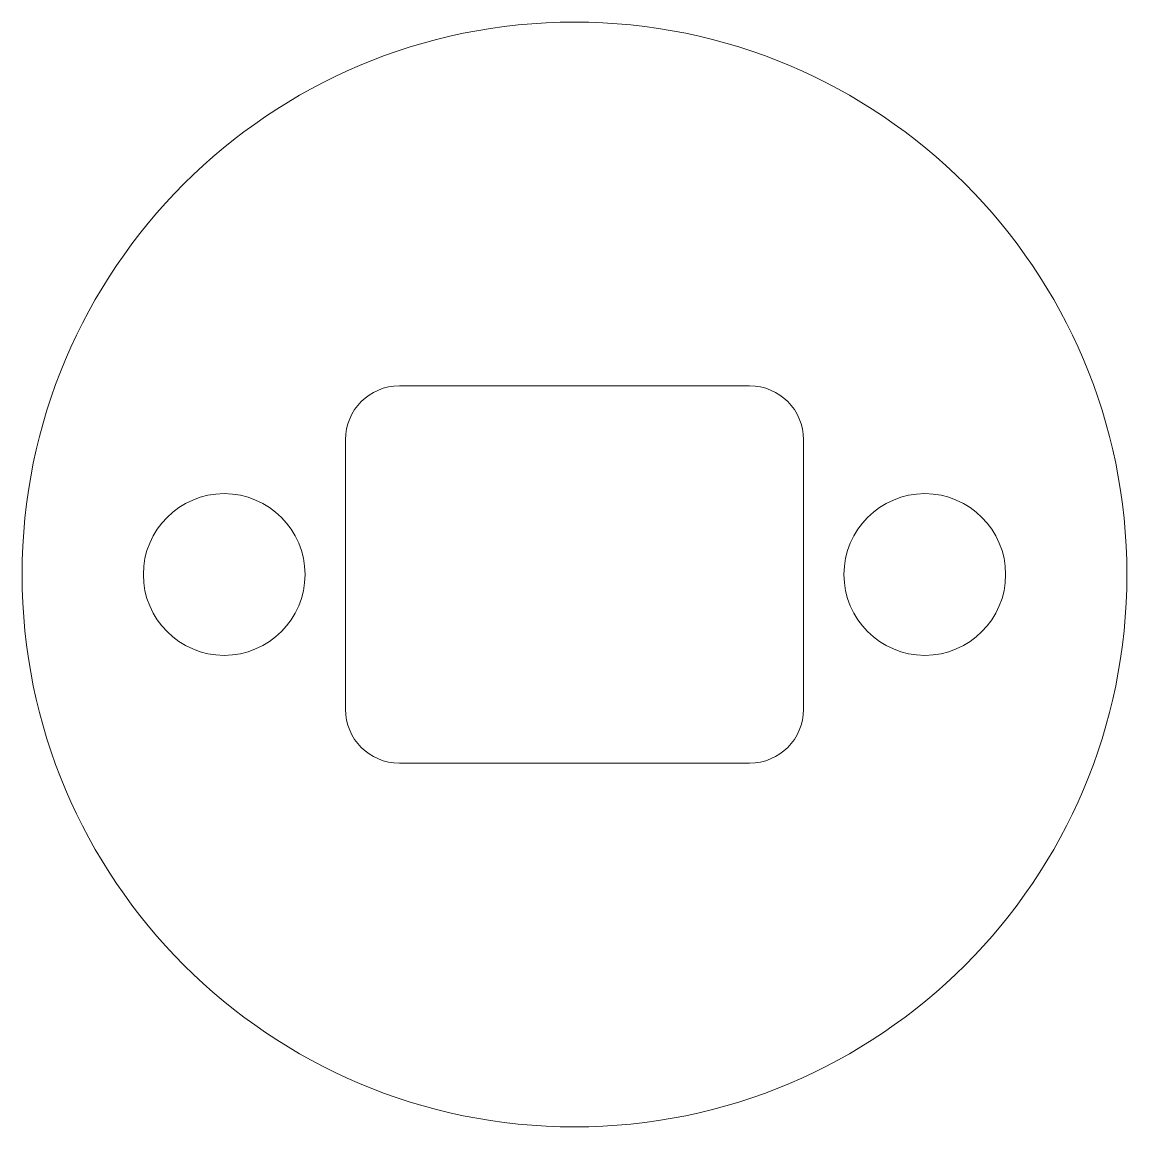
# Model space of a CAD drawing. Header units: millimetres. Extents: x -20.5 to 20.5, y -20.5 to 20.5.
import ezdxf

# ---------------------------------------------------------------- set-up
doc = ezdxf.new("R2010")
doc.units = ezdxf.units.MM

msp = doc.modelspace()

# ---------------------------------------------------------------- linework, layer by layer
at = {"color": 7, "linetype": 'Continuous', "lineweight": 15}
for p, q in [((6.5, 7), (-6.5, 7)), ((-8.5, 5), (-8.5, -5)), ((8.5, -5), (8.5, 5)), ((-6.5, -7), (6.5, -7))]:
    msp.add_line(p, q, dxfattribs=at)
for centre, radius in [((0, 0), 20.5), ((-13, 0), 3), ((13, 0), 3)]:
    msp.add_circle(centre, radius, dxfattribs=at)
for centre, start, end in [((-6.5, 5), 90, 180), ((6.5, 5), 0, 90), ((-6.5, -5), 180, 270), ((6.5, -5), 270, 0)]:
    msp.add_arc(centre, 2, start, end, dxfattribs=at)

doc.saveas('drawing.dxf')
